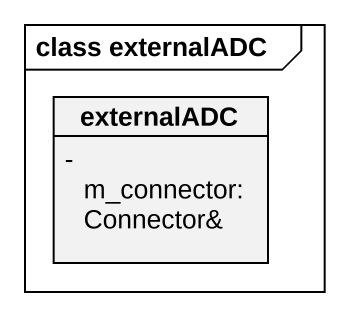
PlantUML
@startuml
mainframe class externalADC
hide circle
hide empty members
skinparam classAttributeIconSize 0
class externalADC {
  - m_connector: Connector&
}
@enduml
